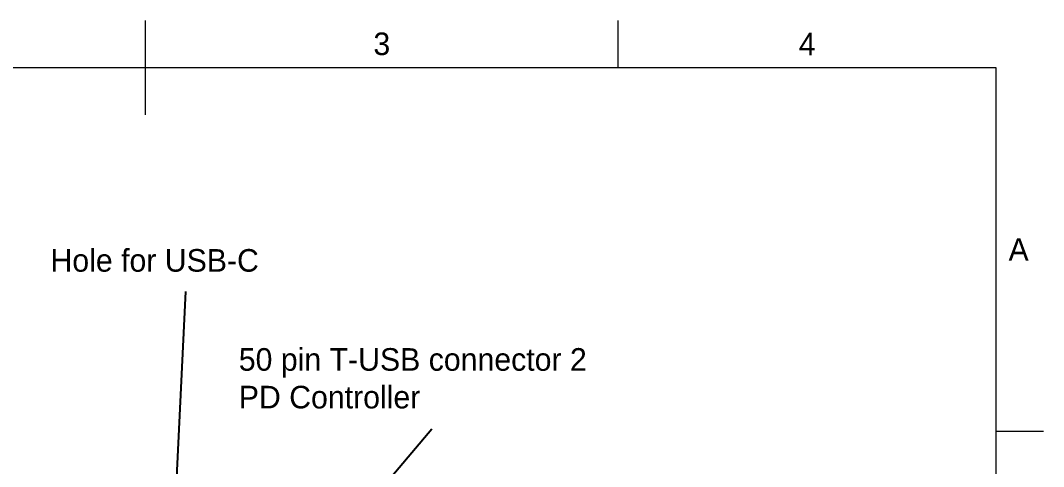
# Model space of a CAD drawing. Header units: millimetres. Extents: x 15 to 205, y 5 to 292.
# Drawn here: x 96.8 to 205, y 244.8 to 292 of the extents above; entities that cross this region are included whole.
import ezdxf

# ---------------------------------------------------------------- set-up
doc = ezdxf.new("R2010")
doc.units = ezdxf.units.MM
doc.layers.add('Annotations', color=7, linetype='Continuous')
doc.layers.add('Border', color=7, linetype='Continuous')
doc.styles.add('Shapr0', font='txt', dxfattribs={"height": 2.3925})
doc.dimstyles.new('ISO-25', dxfattribs={"dimtxt": 2.5, "dimasz": 2.5, "dimexe": 1.25, "dimexo": 0.625, "dimtad": 1, "dimtxsty": 'Standard', "dimcen": 2.5, "dimadec": 0, "dimazin": 0, "dimtfac": 1, "dimtmove": 0, "dimatfit": 3, "dimfxl": 1, "dimarcsym": 0})

msp = doc.modelspace()

# ---------------------------------------------------------------- linework, layer by layer
at = {"layer": 'Border', "linetype": 'Continuous', "lineweight": 15}
for p, q in [((110, 282), (110, 292)), ((160, 287), (160, 292)), ((200, 287), (20, 287)), ((200, 10), (200, 287)), ((200, 248.5), (205, 248.5))]:
    msp.add_line(p, q, dxfattribs=at)

# ---------------------------------------------------------------- texts
at = {"layer": 'Annotations', "linetype": 'Continuous', "lineweight": 15, "char_height": 1.7944, "width": 84.6667, "attachment_point": 4}
for s, insert in [('{\\fSF-Mono-Regular-Extended.ttf|b0|i0|c0|p0;\\H1.333333x;Hole for USB-C}', (99.95, 266.58)), ('{\\fSF-Mono-Regular-Extended.ttf|b0|i0|c0|p0;\\H1.333333x;50 pin T-USB connector 2\\PPD Controller}', (119.87, 254.1))]:
    msp.add_mtext(s, dxfattribs=dict(at, insert=insert))
at = {"layer": 'Border', "linetype": 'Continuous', "lineweight": 15, "char_height": 2.39, "width": 2.3925, "style": 'Shapr0'}
for s, insert, attachment_point in [('3', (135, 288.3), 8), ('4', (180, 288.3), 8), ('A', (201.3, 267.75), 4)]:
    msp.add_mtext(s, dxfattribs=dict(at, insert=insert, attachment_point=attachment_point))

# ---------------------------------------------------------------- leaders
at = {"layer": 'Annotations', "linetype": 'Continuous', "lineweight": 15}
for points in [[(112.37, 224.3), (114.26, 263.31)], [(119.54, 224.21), (140.28, 248.77)]]:
    msp.add_leader(points, dimstyle='ISO-25', dxfattribs=at)

doc.saveas('drawing.dxf')
